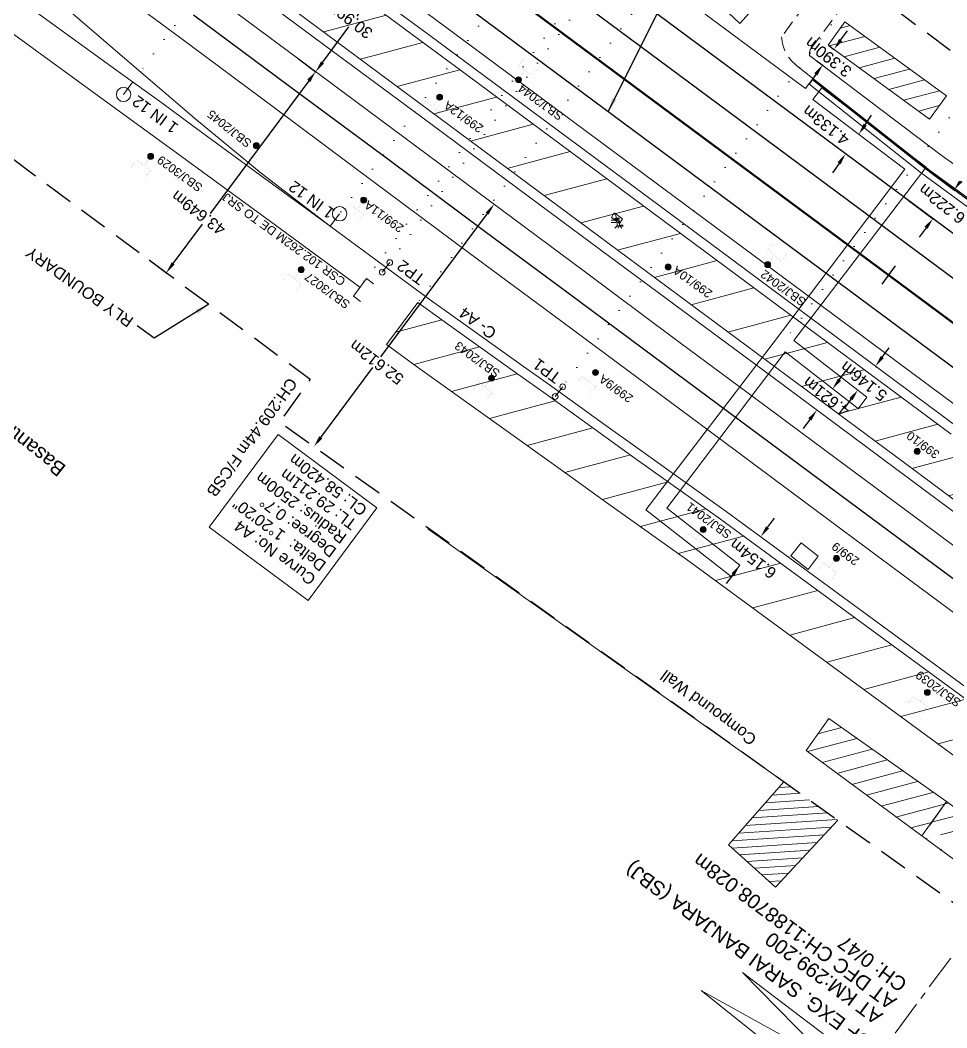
# Model space of a CAD drawing. Header units: metres. Extents: x 643874 to 646664, y 3378445 to 3380508.
# Drawn here: x 645226.2 to 645387.6, y 3379289.5 to 3379465.1 of the extents above; entities that cross this region are included whole.
import ezdxf
from ezdxf.enums import TextEntityAlignment as Align

# ---------------------------------------------------------------- set-up
doc = ezdxf.new("R2010")
doc.units = ezdxf.units.M
doc.header["$MEASUREMENT"] = 0
doc.header["$PDMODE"] = 35
doc.header["$PDSIZE"] = 1
for name, pattern in [('ACAD_ISO07W100', [3, 0, -3]), ('CENTER', [2, 1.25, -0.25, 0.25, -0.25]), ('DASHED', [0.75, 0.5, -0.25]), ('DASHED2', [0.375, 0.25, -0.125])]:
    doc.linetypes.add(name, pattern=pattern)
doc.layers.get('Defpoints').update_dxf_attribs({"color": 5, "lineweight": 0})
for name, color, linetype, lineweight in [('BRIDGE DETAILS PLAN', 7, 'Continuous', 0), ('Building Under Cons.', 7, 'Continuous', 13), ('C-ALIG-LABL-DG', 1, 'Continuous', 25), ('Compound Wall', 7, 'Continuous', 13), ('DOTED LINE', 7, 'ACAD_ISO07W100', 18), ('EXG. TP1-2', 7, 'Continuous', 13), ('Existing IR Track', 143, 'Continuous', 0), ('Existing Railway Boundary', 36, 'CENTER', 0), ('Govt buliding', 7, 'Continuous', 13), ('NEW DFCC MAIN LINE - SHAMBHU - 05.03.2020$0$Proposed Alignment', 7, 'Continuous', 0), ('OHE MAST', 7, 'Continuous', 0), ('Platform', 7, 'Continuous', 13), ('Proposed Curve_Details', 10, 'Continuous', 0), ('PROPOSED DFCC TRACK', 1, 'Continuous', 0), ('PROPOSED RETAINING WALL', 154, 'Continuous', 30), ('Residential Building Pucca', 7, 'Continuous', 13), ('Residential Building Semipucca', 7, 'Continuous', 13), ("SADHUGARH STN SRJ's", 251, 'Continuous', 0), ("SARAI BANJARA STN SRJ's", 251, 'Continuous', 0), ('Side Details', 7, 'Continuous', 13), ('Subroad Edge', 34, 'Continuous', 0), ('Tap', 8, 'Continuous', 0), ('Text', 7, 'Continuous', 13)]:
    doc.layers.add(name, color=color, linetype=linetype, lineweight=lineweight)
for name, color, linetype in [('Dimension', 10, 'Continuous'), ('PROPOSED STATION BUILDING', 10, 'Continuous'), ("SARAI BANJARA STN. SRJ's", 10, 'Continuous')]:
    doc.layers.add(name, color=color, linetype=linetype)
doc.styles.add('ARIAL', font='arial.ttf')
doc.styles.add('notes', font='romans.shx', dxfattribs={"height": 2})
doc.styles.get("Standard").update_dxf_attribs({"font": 'arial.ttf'})
doc.styles.add('Style-Arial', font='arial.ttf')
doc.linetypes.add('F-LINE', pattern='A,0.6,["X",Standard,S=0.3,R=0,X=0,Y=-0.15],0.1', length=0.7)
doc.dimstyles.new('ISO-25', dxfattribs={"dimtxt": 2.5, "dimasz": 2.5, "dimexe": 1.25, "dimexo": 0.625, "dimtad": 1, "dimdec": 3, "dimtxsty": 'Standard', "dimcen": 2.5, "dimadec": 0, "dimazin": 0, "dimtfac": 1, "dimtdec": 3, "dimtmove": 0, "dimatfit": 3, "dimfxl": 1, "dimarcsym": 0})
doc.dimstyles.get("Standard").update_dxf_attribs({"dimtxt": 2.5, "dimasz": 2.5, "dimexe": 0.18, "dimexo": 0.0625, "dimgap": 0.09, "dimtad": 0, "dimtih": 1, "dimtoh": 1, "dimdec": 3, "dimzin": 0, "dimdsep": 46, "dimtxsty": 'ARIAL', "dimcen": 0.09, "dimadec": 0, "dimazin": 0, "dimtfac": 1, "dimtdec": 3, "dimtofl": 0, "dimtmove": 0, "dimatfit": 3, "dimfxl": 1, "dimtolj": 1, "dimtzin": 0, "dimarcsym": 0})

# ---------------------------------------------------------------- blocks, each defined once
blk = doc.blocks.new('*D7')
at = {"layer": 'Defpoints', "color": 0, "lineweight": 13, "transparency": 16777216}
for p in [(645293.02, 3379483.38), (645274.55, 3379458.48), (645277.67, 3379456.16)]:
    blk.add_point(p, dxfattribs=at)
at = {"layer": 'Dimension', "color": 0, "lineweight": -2, "transparency": 16777216}
for p, q in [((645293.12, 3379483.3), (645296.24, 3379480.98)), ((645294.95, 3379479.45), (645284.83, 3379465.81)), ((645278.87, 3379457.77), (645283.47, 3379463.97)), ((645274.65, 3379458.41), (645277.77, 3379456.09))]:
    blk.add_line(p, q, dxfattribs=at)
at = {"layer": 'Dimension', "color": 0, "lineweight": 13, "transparency": 16777216}
for points in [[(645294.69, 3379479.65), (645295.22, 3379479.25), (645296.14, 3379481.06)], [(645278.6, 3379457.97), (645279.13, 3379457.57), (645277.67, 3379456.16)]]:
    blk.add_solid(points, dxfattribs=at)
at = {"layer": 'Dimension', "color": 0, "lineweight": 0, "transparency": 16777216, "insert": (645282.92, 3379465.86), "char_height": 2, "attachment_point": 5, "rotation": 142, "style": 'Style-Arial'}
blk.add_mtext('\\A1;30.997m', dxfattribs=at)
blk = doc.blocks.new('TerminatorOpen_0.5')
at = {"color": 0, "linetype": 'ByBlock', "lineweight": -2}
for q in [(-1, 0.25), (-1, 0), (-1, -0.25)]:
    blk.add_line((0, 0), q, dxfattribs=at)
blk = doc.blocks.new('TAP')
at = {"layer": 'Tap', "color": 8}
for p, q in [((-0.32, 0), (0.32, 0)), ((-1.01, -0.33), (0.24, -0.33)), ((-1.01, -0.75), (-0.18, -0.75)), ((-0.37, -0.12), (-0.37, -0.05)), ((-0.1, -0.17), (-0.32, -0.17)), ((-0.05, -0.22), (-0.05, -0.33)), ((0.03, -0.95), (0.03, -1.32)), ((0.03, -1.32), (0.45, -1.32)), ((0.05, -0.22), (0.05, -0.33)), ((0.1, -0.17), (0.32, -0.17)), ((0.37, -0.12), (0.37, -0.05)), ((0.45, -0.54), (0.45, -1.32))]:
    blk.add_line(p, q, dxfattribs=at)
at = {"layer": 'Tap', "color": 8, "linetype": 'DASHED'}
for p, q in [((-0.37, -1.72), (0.03, -1.32)), ((0.24, -1.32), (0.24, -1.72)), ((0.85, -1.72), (0.45, -1.32))]:
    blk.add_line(p, q, dxfattribs=at)
at = {"layer": 'Tap', "color": 8}
for centre, radius, start, end in [((-0.32, -0.05), 0.0499, 90, 180), ((0.32, -0.05), 0.0499, 0, 90), ((-0.32, -0.12), 0.0499, 180, 270), ((-0.18, -0.95), 0.208, 0, 90), ((-0.1, -0.22), 0.0499, 0, 90), ((0.1, -0.22), 0.0499, 90, 180), ((0.24, -0.54), 0.208, 0, 90), ((0.32, -0.12), 0.0499, 270, 0)]:
    blk.add_arc(centre, radius, start, end, dxfattribs=at)
at = {"layer": 'Tap', "color": 8, "ltscale": 5, "style": 'notes'}
blk.add_text('TAP', height=0.25, rotation=180, dxfattribs=at).set_placement((1.12, -1.15, -147.73))
blk = doc.blocks.new('OHE MAST')
h = blk.add_hatch(color=256)
edge = h.paths.add_edge_path()
edge.add_arc((0, 0), 0.514, 0, 360)
at = {"const_width": 0.01, "flags": 128}
for points in [[(1.5, 3.5), (1.5, 2), (-1.5, 2), (-1.5, 3.5)], [(0, 2), (0, 0)]]:
    blk.add_lwpolyline(points, dxfattribs=at)
blk.add_circle((0, 0), 0.514)
blk = doc.blocks.new('*D64')
at = {"layer": 'Defpoints', "color": 0, "lineweight": 13, "transparency": 16777216}
for p in [(645274.55, 3379458.48), (645277.66, 3379456.18), (645248.54, 3379423.43)]:
    blk.add_point(p, dxfattribs=at)
at = {"layer": 'Dimension', "color": 0, "lineweight": -2, "transparency": 16777216}
for p, q in [((645274.65, 3379458.41), (645277.76, 3379456.1)), ((645276.46, 3379454.57), (645259.3, 3379431.44)), ((645252.84, 3379422.73), (645257.94, 3379429.6)), ((645248.64, 3379423.35), (645251.75, 3379421.05))]:
    blk.add_line(p, q, dxfattribs=at)
at = {"layer": 'Dimension', "color": 0, "lineweight": 13, "transparency": 16777216}
for points in [[(645276.2, 3379454.77), (645276.73, 3379454.37), (645277.66, 3379456.18)], [(645252.57, 3379422.93), (645253.11, 3379422.53), (645251.65, 3379421.12)]]:
    blk.add_solid(points, dxfattribs=at)
at = {"layer": 'Dimension', "color": 0, "lineweight": 0, "transparency": 16777216, "insert": (645257.25, 3379431.55), "char_height": 2, "attachment_point": 5, "rotation": 143, "style": 'Style-Arial'}
blk.add_mtext('\\A1;43.649m', dxfattribs=at)
blk = doc.blocks.new('*D65')
at = {"layer": 'Defpoints', "color": 0, "lineweight": 13, "transparency": 16777216}
for p in [(645308.74, 3379433.05), (645308.74, 3379433.05), (645277.37, 3379390.82)]:
    blk.add_point(p, dxfattribs=at)
at = {"layer": 'Dimension', "color": 0, "lineweight": -2, "transparency": 16777216}
for p, q in [((645307.55, 3379431.44), (645288.97, 3379406.43)), ((645278.56, 3379392.42), (645287.6, 3379404.59))]:
    blk.add_line(p, q, dxfattribs=at)
at = {"layer": 'Dimension', "color": 0, "lineweight": 13, "transparency": 16777216}
for points in [[(645307.28, 3379431.64), (645307.81, 3379431.24), (645308.74, 3379433.05)], [(645278.29, 3379392.62), (645278.83, 3379392.22), (645277.37, 3379390.82)]]:
    blk.add_solid(points, dxfattribs=at)
at = {"layer": 'Dimension', "color": 0, "lineweight": 0, "transparency": 16777216, "insert": (645288.28, 3379405.51), "char_height": 2, "attachment_point": 5, "rotation": 143, "style": 'Style-Arial'}
blk.add_mtext('\\A1;52.612m', dxfattribs=at)
blk = doc.blocks.new('*D70')
at = {"layer": 'Defpoints', "color": 0, "lineweight": 13, "transparency": 16777216}
for p in [(645366.94, 3379460.79), (645364.95, 3379458.04), (645365.98, 3379457.31)]:
    blk.add_point(p, dxfattribs=at)
at = {"layer": 'Dimension', "color": 0, "lineweight": -2, "transparency": 16777216}
for p, q in [((645369.13, 3379461.68), (645370.3, 3379463.3)), ((645367.04, 3379460.72), (645368.06, 3379459.98)), ((645365.06, 3379457.97), (645366.08, 3379457.23)), ((645364.8, 3379455.68), (645363.63, 3379454.06))]:
    blk.add_line(p, q, dxfattribs=at)
at = {"layer": 'Dimension', "color": 0, "lineweight": 13, "transparency": 16777216}
for points in [[(645368.86, 3379461.87), (645369.4, 3379461.48), (645367.96, 3379460.05)], [(645364.53, 3379455.88), (645365.07, 3379455.49), (645365.98, 3379457.31)]]:
    blk.add_solid(points, dxfattribs=at)
at = {"layer": 'Dimension', "color": 0, "lineweight": 0, "transparency": 16777216, "insert": (645366.97, 3379458.68), "char_height": 2, "attachment_point": 5, "rotation": 142, "style": 'Style-Arial'}
blk.add_mtext('\\A1;3.390m', dxfattribs=at)
blk = doc.blocks.new('*D71')
at = {"layer": 'Defpoints', "color": 0, "lineweight": 13, "transparency": 16777216}
for p in [(645384.48, 3379438.82), (645388.9, 3379435.55), (645380.78, 3379433.83)]:
    blk.add_point(p, dxfattribs=at)
at = {"layer": 'Dimension', "color": 0, "lineweight": -2, "transparency": 16777216}
for p, q in [((645384.58, 3379438.75), (645389, 3379435.47)), ((645390.09, 3379437.15), (645391.29, 3379438.76)), ((645380.88, 3379433.75), (645385.29, 3379430.48)), ((645384, 3379428.94), (645382.81, 3379427.34))]:
    blk.add_line(p, q, dxfattribs=at)
at = {"layer": 'Dimension', "color": 0, "lineweight": 13, "transparency": 16777216}
for points in [[(645389.83, 3379437.35), (645390.36, 3379436.95), (645388.9, 3379435.55)], [(645383.74, 3379429.14), (645384.27, 3379428.74), (645385.19, 3379430.55)]]:
    blk.add_solid(points, dxfattribs=at)
at = {"layer": 'Dimension', "color": 0, "lineweight": 0, "transparency": 16777216, "insert": (645386.76, 3379433.13), "char_height": 2, "attachment_point": 5, "rotation": 142, "style": 'Style-Arial'}
blk.add_mtext('\\A1;6.222m', dxfattribs=at)
blk = doc.blocks.new('Tick Hor')
blk.add_lwpolyline([(-19.7, 0), (19.7, 0)])
blk = doc.blocks.new('*D483')
at = {"layer": 'Defpoints', "color": 0, "lineweight": 13, "transparency": 16777216}
for p in [(645372.29, 3379445.25), (645369.97, 3379441.83), (645369.97, 3379441.83)]:
    blk.add_point(p, dxfattribs=at)
at = {"layer": 'Dimension', "color": 0, "lineweight": -2, "transparency": 16777216}
for p, q in [((645373.41, 3379446.91), (645374.53, 3379448.57)), ((645368.85, 3379440.17), (645367.73, 3379438.52))]:
    blk.add_line(p, q, dxfattribs=at)
at = {"layer": 'Dimension', "color": 0, "lineweight": 13, "transparency": 16777216}
for points in [[(645373.13, 3379447.1), (645373.68, 3379446.72), (645372.29, 3379445.25)], [(645368.57, 3379440.36), (645369.13, 3379439.99), (645369.97, 3379441.83)]]:
    blk.add_solid(points, dxfattribs=at)
at = {"layer": 'Dimension', "color": 0, "lineweight": 0, "transparency": 16777216, "insert": (645366.55, 3379446.81), "char_height": 2, "attachment_point": 5, "rotation": 142, "style": 'Style-Arial'}
blk.add_mtext('\\A1;4.133m', dxfattribs=at)
blk = doc.blocks.new('*D485')
at = {"layer": 'Defpoints', "color": 0, "lineweight": 13, "transparency": 16777216}
for p in [(645355.21, 3379375.11), (645355.21, 3379375.11), (645351.57, 3379370.15)]:
    blk.add_point(p, dxfattribs=at)
at = {"layer": 'Dimension', "color": 0, "lineweight": -2, "transparency": 16777216}
for p, q in [((645356.39, 3379376.72), (645357.58, 3379378.33)), ((645350.39, 3379368.53), (645349.2, 3379366.92))]:
    blk.add_line(p, q, dxfattribs=at)
at = {"layer": 'Dimension', "color": 0, "lineweight": 13, "transparency": 16777216}
for points in [[(645356.12, 3379376.92), (645356.66, 3379376.52), (645355.21, 3379375.11)], [(645350.12, 3379368.73), (645350.65, 3379368.34), (645351.57, 3379370.15)]]:
    blk.add_solid(points, dxfattribs=at)
at = {"layer": 'Dimension', "color": 0, "lineweight": 0, "transparency": 16777216, "insert": (645353.86, 3379371.26), "char_height": 2, "attachment_point": 5, "rotation": 142, "style": 'Style-Arial'}
blk.add_mtext('\\A1;6.154m', dxfattribs=at)
blk = doc.blocks.new('*D486')
at = {"layer": 'Defpoints', "color": 0, "lineweight": 13, "transparency": 16777216}
for p in [(645367.72, 3379400.87), (645364.97, 3379397.17), (645364.97, 3379397.17)]:
    blk.add_point(p, dxfattribs=at)
at = {"layer": 'Dimension', "color": 0, "lineweight": -2, "transparency": 16777216}
for p, q in [((645368.92, 3379402.48), (645370.11, 3379404.08)), ((645363.77, 3379395.56), (645362.58, 3379393.96))]:
    blk.add_line(p, q, dxfattribs=at)
at = {"layer": 'Dimension', "color": 0, "lineweight": 13, "transparency": 16777216}
for points in [[(645368.65, 3379402.68), (645369.19, 3379402.28), (645367.72, 3379400.87)], [(645363.51, 3379395.76), (645364.04, 3379395.36), (645364.97, 3379397.17)]]:
    blk.add_solid(points, dxfattribs=at)
at = {"layer": 'Dimension', "color": 0, "lineweight": 0, "transparency": 16777216, "insert": (645366.63, 3379399.52), "char_height": 2, "attachment_point": 5, "rotation": 142, "style": 'Style-Arial'}
blk.add_mtext('\\A1;4.621m', dxfattribs=at)
blk = doc.blocks.new('*D484')
at = {"layer": 'Defpoints', "color": 0, "lineweight": 13, "transparency": 16777216}
for p in [(645375.18, 3379404.81), (645375.19, 3379404.81), (645372.11, 3379400.68)]:
    blk.add_point(p, dxfattribs=at)
at = {"layer": 'Dimension', "color": 0, "lineweight": -2, "transparency": 16777216}
for p, q in [((645376.38, 3379406.41), (645377.58, 3379408.02)), ((645375.28, 3379404.74), (645375.29, 3379404.73)), ((645372.21, 3379400.61), (645372.22, 3379400.6)), ((645370.93, 3379399.07), (645369.73, 3379397.47))]:
    blk.add_line(p, q, dxfattribs=at)
at = {"layer": 'Dimension', "color": 0, "lineweight": 13, "transparency": 16777216}
for points in [[(645376.12, 3379406.61), (645376.65, 3379406.22), (645375.19, 3379404.81)], [(645370.66, 3379399.27), (645371.2, 3379398.87), (645372.12, 3379400.68)]]:
    blk.add_solid(points, dxfattribs=at)
at = {"layer": 'Dimension', "color": 0, "lineweight": 0, "transparency": 16777216, "insert": (645373.14, 3379402.2), "char_height": 2, "attachment_point": 5, "rotation": 142, "style": 'Style-Arial'}
blk.add_mtext('\\A1;5.146m', dxfattribs=at)

msp = doc.modelspace()

# ---------------------------------------------------------------- hatches: boundary and pattern name
at = {"layer": 'Compound Wall', "linetype": 'Continuous'}
h = msp.add_hatch(dxfattribs=at)
h.set_pattern_fill('ANSI31', color=256, scale=10, angle=138.780763)
h.set_pattern_definition([(183.78076299, (3357563.4342, 5495976.4533), (0.0824236071, -1.2472795793), [])])
h.paths.add_polyline_path([(645357.786, 3379314.0169), (645368.6643, 3379325.7011), (645359.2202, 3379332.3958), (645349.5885, 3379321.401)])
at = {"layer": 'Platform', "linetype": 'Continuous'}
h = msp.add_hatch(dxfattribs=at)
h.set_pattern_fill('ANSI31', scale=50, angle=150)
h.set_pattern_definition([(195, (-445.12, 430.885), (1.617619032, -6.037036414), [])])
h.paths.add_polyline_path([(645388.368, 3379392.9797), (645304.213, 3379455.4258), (645272.2708, 3379479.0948), (645246.941, 3379498.2866), (645241.6264, 3379491.121), (645267.1544, 3379471.9597), (645299.3762, 3379447.9702), (645382.0595, 3379386.6145), (645407.2067, 3379367.9023), (645445.7824, 3379339.3212), (645477.696, 3379315.5924), (645490.075, 3379306.3432), (645496.708, 3379301.4503), (645576.3204, 3379242.2279), (645644.7773, 3379191.3947), (645671.2118, 3379171.8795), (645670.9928, 3379172.1437), (645676.372, 3379179.1632), (645676.3426, 3379179.3032), (645650.5263, 3379198.4861), (645589.4975, 3379243.4798), (645501.7605, 3379308.8655), (645483.8658, 3379322.1325), (645450.5926, 3379346.7929), (645412.2621, 3379375.2029)])
h.paths.add_polyline_path([(645474.6884, 3379328.7775), (645432.0289, 3379360.1297), (645429.1376, 3379356.1502), (645441.5677, 3379347.2272), (645440.4801, 3379345.5986), (645449.5306, 3379338.7647), (645450.793, 3379340.3586), (645471.7971, 3379324.7979)], flags=16)
h = msp.add_hatch(dxfattribs=at)
h.set_pattern_fill('ANSI31', scale=20, angle=150)
h.paths.add_polyline_path([(645354.8012, 3379468.1784), (645351.5497, 3379464.579), (645346.4796, 3379469.4409), (645349.7341, 3379473.0437)])
h = msp.add_hatch(dxfattribs=at)
h.set_pattern_fill('ANSI31', scale=20, angle=150)
h.paths.add_polyline_path([(645387.5571, 3379451.9462), (645369.8836, 3379464.8315), (645366.9386, 3379460.7922), (645384.6121, 3379447.9069)])
h = msp.add_hatch(dxfattribs=at)
h.set_pattern_fill('ANSI31', scale=50, angle=150)
h.set_pattern_definition([(195, (-418.592, 362.8835), (1.617619032, -6.037036414), [])])
h.paths.add_polyline_path([(645441.6735, 3379309.5612), (645348.2122, 3379378.1658), (645333.093, 3379388.9165), (645327.2115, 3379393.1443), (645317.8249, 3379399.9193), (645312.4697, 3379403.7033), (645300.709, 3379412.1235), (645295.4778, 3379415.9191), (645290.013, 3379408.5777), (645295.3927, 3379404.6763), (645307.1663, 3379396.247), (645312.5071, 3379392.4731), (645321.8636, 3379385.7198), (645327.7714, 3379381.4731), (645342.8534, 3379370.7488), (645436.2591, 3379302.1851), (645451.8514, 3379290.737), (645470.122, 3379277.2561), (645500.8286, 3379254.432), (645513.7527, 3379244.7039), (645531.0826, 3379231.9179), (645546.4879, 3379220.4528), (645559.6875, 3379210.5753), (645575.0897, 3379199.1723), (645589.0454, 3379188.9056), (645606.9003, 3379175.6921), (645616.4961, 3379168.5875), (645632.3718, 3379156.7729), (645649.7037, 3379143.8988), (645666.2699, 3379131.6658), (645682.0749, 3379119.9942), (645705.7202, 3379102.393), (645720.6971, 3379091.2444), (645726.1479, 3379098.5937), (645711.1837, 3379109.7328), (645687.5245, 3379127.3444), (645671.7052, 3379139.0265), (645655.1494, 3379151.2518), (645637.8345, 3379164.1133), (645621.9497, 3379175.9346), (645612.3434, 3379183.0471), (645594.478, 3379196.2683), (645580.523, 3379206.5345), (645565.1508, 3379217.9152), (645551.9605, 3379227.7859), (645536.5302, 3379239.2695), (645519.2203, 3379252.0407), (645506.3092, 3379261.7591), (645475.5675, 3379284.6092), (645457.2753, 3379298.1061)])
h.paths.add_polyline_path([(645514.032, 3379250.6358), (645472.4955, 3379281.4966), (645469.6042, 3379277.5171), (645511.1407, 3379246.6563)], flags=16)
h = msp.add_hatch(dxfattribs=at)
h.set_pattern_fill('ANSI31', color=0, scale=20, angle=150)
h.set_pattern_definition([(195, (23.3998, -17.3616), (0.6470476128, -2.4148145657), [])])
h.paths.add_polyline_path([(645387.5026, 3379328.8748), (645413.3156, 3379309.9659), (645409.0582, 3379303.9749), (645383.3809, 3379323.1077)])
edge = h.paths.add_edge_path()
edge.add_line((645406.6437, 3379305.6037), (645363.1137, 3379337.8186))
edge.add_line((645364.885, 3379340.319), (645367.1457, 3379343.3753))
edge.add_line((645367.1457, 3379343.3753), (645387.5026, 3379328.8748))
edge.add_line((645387.5026, 3379328.8748), (645384.6129, 3379324.7958))

# ---------------------------------------------------------------- linework, layer by layer
at = {"layer": 'Building Under Cons.', "linetype": 'Continuous'}
msp.add_polyline3d([(645387.54, 3379328.9277, 269.4379), (645413.289, 3379309.9284, 267.6833), (645409.0316, 3379303.9375, 268.4631), (645383.2439, 3379322.9653, 268.4631)], close=True, dxfattribs=at)
at = {"layer": 'Compound Wall', "linetype": 'Continuous'}
msp.add_line((645357.786, 3379314.0169), (645368.6643, 3379325.7011), dxfattribs=at)
at = {"layer": 'Compound Wall', "linetype": 'Continuous', "flags": 128}
for points in [[(645359.2202, 3379332.3958), (645297.2235, 3379376.4962)], [(645357.786, 3379314.0169), (645349.5885, 3379321.401), (645359.2202, 3379332.3958)]]:
    msp.add_lwpolyline(points, dxfattribs=at)
at = {"layer": 'DOTED LINE', "linetype": 'ACAD_ISO07W100', "lineweight": 18}
for p, q in [((645334.3835, 3379573.7919), (645245.808, 3379454.3662)), ((645280.2133, 3379429.2153), (645369.9257, 3379550.4668)), ((645378.3228, 3379544.2192), (645284.2191, 3379417.0327)), ((645386.2615, 3379538.3125), (645295.4783, 3379415.9198)), ((645408.1161, 3379519.1297), (645320.0451, 3379400.3838))]:
    msp.add_line(p, q, dxfattribs=at)
at = {"layer": 'DOTED LINE', "color": 5, "linetype": 'ACAD_ISO07W100', "lineweight": 18}
msp.add_line((645430.4093, 3379505.4653), (645359.1108, 3379408.9017), dxfattribs=at)
at = {"layer": 'DOTED LINE', "linetype": 'ACAD_ISO07W100', "lineweight": 18}
msp.add_lwpolyline([(645377.2691, 3379539.8336), (645289.9133, 3379422.0523)], dxfattribs=at)
at = {"layer": 'EXG. TP1-2', "linetype": 'Continuous', "lineweight": 13}
for p, q in [((645290.5652, 3379422.8888), (645289.2614, 3379421.2157)), ((645320.697, 3379401.2203), (645319.3932, 3379399.5473))]:
    msp.add_line(p, q, dxfattribs=at)
for centre in [(645290.5652, 3379422.8888), (645289.2614, 3379421.2157), (645320.697, 3379401.2203), (645319.3932, 3379399.5473)]:
    msp.add_circle(centre, 0.5, dxfattribs=at)
at = {"layer": 'Existing IR Track', "color": 0, "lineweight": 20, "flags": 128}
for points in [[(645410.9714, 3379378.2552), (645378.7924, 3379402.1808), (645346.2268, 3379426.3814), (645329.606, 3379438.7007), (645297.3167, 3379462.622), (645280.3899, 3379475.1251), (645271.6639, 3379481.6909), (645257.8621, 3379491.888), (645240.2623, 3379504.9717), (645221.6204, 3379518.9284), (645206.9825, 3379529.6928), (645202.839, 3379532.729), (645195.3921, 3379537.9337), (645177.0138, 3379549.827), (645163.4744, 3379558.0795), (645154.4054, 3379563.6113), (645141.7376, 3379571.2744), (645134.1416, 3379575.807), (645130.6123, 3379577.9835)], [(645402.9346, 3379368.9541), (645386.3783, 3379381.2316), (645371.1837, 3379392.5445), (645357.1101, 3379403.0069), (645342.8926, 3379413.5423), (645327.4995, 3379424.9542), (645312.8706, 3379435.7977), (645295.9274, 3379448.4032), (645279.0288, 3379460.913), (645261.5522, 3379473.9399), (645245.8914, 3379485.6238), (645244.7456, 3379486.4783), (645234.221, 3379494.3114), (645229.0702, 3379498.1379), (645228.9238, 3379498.24), (645224.082, 3379501.8263), (645212.9414, 3379510.1015), (645196.3757, 3379522.4195), (645180.8936, 3379534.0033), (645165.7638, 3379545.1869), (645151.9046, 3379555.2497), (645150.6381, 3379556.1316)], [(645106.1119, 3379549.5485), (645116.1031, 3379542.2479), (645131.6397, 3379530.9186), (645148.1002, 3379518.9121), (645162.6901, 3379508.2347), (645176.0012, 3379498.4576), (645182.7807, 3379493.5283), (645185.9768, 3379491.1944), (645193.634, 3379485.6274), (645203.0107, 3379478.7627), (645206.2634, 3379476.3602), (645222.185, 3379464.7378), (645238.7161, 3379452.682), (645254.3131, 3379441.3748), (645269.7781, 3379430.0229), (645285.3601, 3379418.5748)], [(645143.6957, 3379543.5333), (645156.8776, 3379533.4786), (645167.0268, 3379525.1858), (645171.9943, 3379520.8358), (645177.0284, 3379516.4322), (645189.9327, 3379505.2389), (645203.3892, 3379493.7128), (645215.8887, 3379482.9961), (645230.8094, 3379470.1947), (645245.2595, 3379457.7786), (645256.8808, 3379447.7407), (645268.1683, 3379438.4733), (645280.2133, 3379429.2153)], [(645394.8203, 3379357.3972), (645377.9593, 3379369.9315), (645362.8147, 3379381.2055), (645348.6962, 3379391.6815), (645318.9942, 3379413.7676), (645304.3125, 3379424.6314), (645287.6606, 3379437.0456), (645270.484, 3379449.8306), (645253.9485, 3379462.1743), (645236.7521, 3379474.9097)], [(645400.2163, 3379365.0261), (645383.6189, 3379377.3839), (645368.3538, 3379388.736), (645354.3568, 3379399.1254), (645339.8448, 3379409.9119), (645324.6469, 3379421.232), (645309.9731, 3379432.1329), (645276.0729, 3379457.3456), (645259.2161, 3379469.905)], [(645227.8465, 3379467.3335), (645243.6761, 3379455.9094), (645250.8575, 3379450.7112), (645256.2784, 3379446.7387), (645267.9701, 3379438.1499), (645280.2133, 3379429.2153), (645281.5295, 3379428.2334), (645287.015, 3379424.1875), (645297.425, 3379416.5182), (645301.6828, 3379413.4875), (645313.4411, 3379405.0691), (645318.799, 3379401.2832), (645328.1911, 3379394.5042), (645334.0678, 3379390.2799), (645349.1937, 3379379.5243), (645442.6652, 3379310.9123)], [(645287.7533, 3379419.2007), (645286.493, 3379420.123), (645284.2273, 3379417.0267), (645285.4876, 3379416.1044)]]:
    msp.add_lwpolyline(points, dxfattribs=at)
at = {"layer": 'Existing IR Track', "color": 7, "lineweight": 25, "flags": 128}
msp.add_lwpolyline([(645397.4174, 3379361.293), (645380.8878, 3379373.5912), (645365.6313, 3379384.8908), (645351.4456, 3379395.4336), (645336.7913, 3379406.2966), (645321.6837, 3379417.5253), (645307.2167, 3379428.2266), (645290.4896, 3379440.7319), (645273.0778, 3379453.5948), (645256.4044, 3379466.0232)], dxfattribs=at)
at = {"layer": 'Existing Railway Boundary', "color": 32, "linetype": 'DASHED2', "lineweight": 25, "ltscale": 20, "flags": 128}
for points in [[(644232.5396, 3380177.8416), (644249.4258, 3380165.3983), (644621.007, 3379887.6965), (644676.9944, 3379845.4482), (644702.8645, 3379825.9912), (644738.6024, 3379799.4801), (644742.2817, 3379796.7418), (644771.2557, 3379773.8192), (644804.6479, 3379750.2058), (644834.554, 3379728.6172), (644848.5372, 3379718.5093), (644863.2911, 3379707.9396), (644878.1999, 3379697.2589), (644893.8111, 3379686.127), (644909.381, 3379675.0245), (644918.4816, 3379668.5863), (644935.1691, 3379656.7791), (644907.7997, 3379620.3367), (644936.8456, 3379598.666), (644961.4527, 3379618.4234), (645145.9779, 3379481.4776), (645154.4712, 3379493.1591), (645276.7247, 3379402.534), (645271.4125, 3379395.0606), (645469.1907, 3379254.0062), (645478.6859, 3379267.1096), (645498.5589, 3379252.3702), (645510.5872, 3379243.9988), (645510.5872, 3379243.9988), (645531.3517, 3379228.922), (645544.8911, 3379218.91), (645549.0311, 3379215.8257)], [(645354.0612, 3379485.2547), (645365.5836, 3379476.7316), (645380.7215, 3379465.4803), (645395.3747, 3379454.618), (645409.5481, 3379444.0844), (645424.8201, 3379432.7734), (645441.3456, 3379420.4783), (645457.3414, 3379408.6347), (645474.4661, 3379395.8778), (645491.6559, 3379383.0888), (645510.3298, 3379369.1853), (645527.7494, 3379356.2947), (645537.1898, 3379349.2929), (645520.1413, 3379326.1101)]]:
    msp.add_lwpolyline(points, dxfattribs=at)
at = {"layer": 'Govt buliding', "linetype": 'Continuous'}
msp.add_line((645383.2439, 3379322.9653, 268.4631), (645363.1339, 3379337.8471, 269.5599), dxfattribs=at)
msp.add_polyline3d([(645363.1137, 3379337.8186, 269.5599), (645367.0821, 3379343.4203, 269.5599), (645387.54, 3379328.9277, 269.4379), (645384.6503, 3379324.8486, 269.4379)], dxfattribs=at)
at = {"layer": 'NEW DFCC MAIN LINE - SHAMBHU - 05.03.2020$0$Proposed Alignment', "color": 1, "linetype": 'F-LINE', "lineweight": 18, "ltscale": 5, "flags": 128}
for points in [[(645538.0406, 3379348.8134), (645525.2234, 3379331.3307), (645520.1806, 3379334.0953), (645492.0342, 3379349.5258), (645495.6443, 3379356.1109), (645426.6384, 3379408.6197), (645412.6484, 3379416.8786), (645383.2411, 3379438.4962), (645363.556, 3379454.0287), (645363.023, 3379453.2256), (645236.8877, 3379546.812), (645240.8799, 3379552.1927), (645237.0227, 3379555.1102), (645224.9123, 3379564.0399), (644998.2415, 3379732.2187)], [(645772.0419, 3379113.9542), (645582.3419, 3379254.7025), (645570.0522, 3379263.8208), (644977.1184, 3379703.7491)]]:
    msp.add_lwpolyline(points, dxfattribs=at)
at = {"layer": 'Platform', "color": 7, "linetype": 'Continuous', "lineweight": 15, "flags": 128}
for points in [[(645407.2067, 3379367.9023), (645382.0595, 3379386.6145), (645299.3762, 3379447.9702), (645267.1544, 3379471.9597), (645241.6264, 3379491.121), (645246.941, 3379498.2866), (645272.2708, 3379479.0948), (645304.213, 3379455.4258), (645388.368, 3379392.9797)], [(645295.4783, 3379415.9198), (645290.0125, 3379408.5771), (645295.3927, 3379404.6763), (645307.1663, 3379396.247), (645312.5071, 3379392.4731), (645321.8636, 3379385.7198), (645327.7714, 3379381.4731), (645342.8534, 3379370.7488), (645436.2591, 3379302.1851), (645451.8514, 3379290.737), (645470.122, 3379277.2561), (645500.8286, 3379254.432), (645513.7527, 3379244.7039), (645531.0826, 3379231.9179), (645546.4879, 3379220.4528), (645559.6875, 3379210.5753), (645575.0897, 3379199.1723), (645589.0454, 3379188.9056), (645606.9003, 3379175.6921), (645616.4961, 3379168.5875), (645632.3718, 3379156.7729), (645649.7037, 3379143.8988), (645666.2699, 3379131.6658), (645682.0749, 3379119.9942)], [(645687.5245, 3379127.3444), (645671.7052, 3379139.0265), (645655.1494, 3379151.2518), (645637.8345, 3379164.1133), (645621.9497, 3379175.9346), (645612.3434, 3379183.0471), (645594.478, 3379196.2683), (645580.523, 3379206.5345), (645565.1508, 3379217.9152), (645551.9605, 3379227.7859), (645536.5302, 3379239.2695), (645519.2203, 3379252.0407), (645506.3092, 3379261.7591), (645475.5675, 3379284.6092), (645457.2753, 3379298.1061), (645441.6735, 3379309.5612), (645348.2122, 3379378.1658), (645333.093, 3379388.9165), (645327.2115, 3379393.1443), (645317.8249, 3379399.9193), (645312.4697, 3379403.7033), (645300.709, 3379412.1235), (645295.4773, 3379415.9185)]]:
    msp.add_lwpolyline(points, dxfattribs=at)
at = {"layer": 'Proposed Curve_Details', "color": 0}
msp.add_lwpolyline([(645288.3209, 3379380.1503), (645271.1191, 3379392.9132), (645259.1289, 3379376.7529), (645276.3307, 3379363.99)], close=True, dxfattribs=at)
at = {"layer": 'PROPOSED RETAINING WALL', "color": 0, "flags": 128}
msp.add_lwpolyline([(645498.6346, 3379355.138), (645481.4347, 3379367.7621), (645465.9298, 3379379.619), (645463.8566, 3379381.1958), (645456.7017, 3379386.9092), (645448.2544, 3379393.4163), (645439.0521, 3379400.505), (645427.1973, 3379409.451), (645413.2001, 3379417.7141), (645383.8472, 3379439.2918), (645364.1684, 3379454.8193)], dxfattribs=at)
at = {"layer": 'PROPOSED STATION BUILDING', "linetype": 'DASHED', "lineweight": 13, "ltscale": 5}
for points in [[(645369.6297, 3379476.9355), (645358.8451, 3379462.2148, 0.21801728), (645361.3385, 3379457.342)], [(645363.6856, 3379459.0052, -0.14971683), (645363.9192, 3379460.1531), (645372.5125, 3379471.5821)]]:
    msp.add_lwpolyline(points, format="xyb", dxfattribs=at)
at = {"layer": 'Residential Building Pucca', "color": 0, "linetype": 'Continuous'}
msp.add_line((645387.5571, 3379451.9462), (645369.8836, 3379464.8315), dxfattribs=at)
at = {"layer": 'Residential Building Pucca', "color": 0, "linetype": 'Continuous', "flags": 128}
msp.add_lwpolyline([(645354.8012, 3379468.1784), (645351.5497, 3379464.579), (645346.4796, 3379469.4409), (645349.7341, 3379473.0437), (645354.8012, 3379468.1784)], close=True, dxfattribs=at)
msp.add_lwpolyline([(645387.5571, 3379451.9462), (645384.6121, 3379447.9069), (645366.9386, 3379460.7922), (645369.8836, 3379464.8315)], dxfattribs=at)
at = {"layer": 'Residential Building Semipucca', "linetype": 'Continuous', "flags": 128}
msp.add_lwpolyline([(645362.2535, 3379374.0519), (645365.2289, 3379371.7321), (645363.4647, 3379369.3986), (645360.4476, 3379371.7508), (645362.2535, 3379374.0519)], close=True, dxfattribs=at)
at = {"layer": "SADHUGARH STN SRJ's", "color": 7, "linetype": 'CENTER', "lineweight": 15, "ltscale": 5}
msp.add_lwpolyline([(645366.6666, 3379272.5488), (645394.6456, 3379310.1458), (645404.5916, 3379302.9239), (645473.8818, 3379396.313)], dxfattribs=at)
at = {"layer": "SADHUGARH STN SRJ's", "color": 7, "lineweight": 15}
msp.add_lwpolyline([(645369.4776, 3379276.3074), (645344.7983, 3379295.9934), (645367.4456, 3379283.425), (645352.0374, 3379299.1428), (645374.0176, 3379282.3855)], dxfattribs=at)
at = {"layer": "SARAI BANJARA STN SRJ's", "color": 7, "lineweight": 20}
for p, q in [((645245.808, 3379454.3662), (645244.1871, 3379452.1906)), ((645280.2133, 3379429.2153), (645281.8342, 3379431.3909))]:
    msp.add_line(p, q, dxfattribs=at)
at = {"layer": "SARAI BANJARA STN SRJ's", "color": 7}
for centre in [(645244.1871, 3379452.1906), (645281.8342, 3379431.3909)]:
    msp.add_circle(centre, 1.2487, dxfattribs=at)
at = {"layer": "SARAI BANJARA STN. SRJ's", "color": 5, "lineweight": 20}
for p, q in [((645364.2843, 3379451.3229), (645365.833, 3379453.3451)), ((645365.833, 3379453.3451), (645384.0299, 3379439.5311)), ((645380.3098, 3379439.1636), (645364.2843, 3379451.3229)), ((645384.0299, 3379439.5311), (645360.969, 3379409.3289)), ((645357.3794, 3379408.859), (645380.3098, 3379439.1636)), ((645335.1879, 3379379.7657), (645357.3766, 3379408.859)), ((645373.6746, 3379399.4033), (645360.969, 3379409.3289)), ((645359.4562, 3379407.3327), (645338.8629, 3379380.0728)), ((645372.2162, 3379397.3646), (645359.4562, 3379407.3327)), ((645372.1594, 3379397.4039), (645373.6746, 3379399.4033)), ((645351.5685, 3379370.1473), (645338.8629, 3379380.0728)), ((645350.0558, 3379368.151), (645335.1879, 3379379.7657)), ((645350.0558, 3379368.151), (645351.5685, 3379370.1473)), ((645350.0558, 3379368.151), (645351.5685, 3379370.1473))]:
    msp.add_line(p, q, dxfattribs=at)
at = {"layer": "SARAI BANJARA STN. SRJ's", "color": 1, "lineweight": 25, "flags": 128}
for points in [[(645628.4808, 3379242.2604), (644502.6124, 3380077.6005)], [(645585.3212, 3379258.7179), (645573.0315, 3379267.8363), (644749.7565, 3379878.6666)]]:
    msp.add_lwpolyline(points, dxfattribs=at)
msp.add_lwpolyline([(645419.9177, 3379404.7833, 0.00062224), (645418.2202, 3379406.046), (644568.9749, 3380036.1454)], format="xyb", dxfattribs=at)
at = {"layer": "SARAI BANJARA STN. SRJ's", "color": 1, "lineweight": 50, "flags": 128}
msp.add_lwpolyline([(646418.7438, 3378626.0243), (645924.3649, 3379013.0522), (645920.4277, 3379016.1342), (645916.4899, 3379019.2154), (645912.5508, 3379022.2949), (645908.6098, 3379025.372), (645904.6663, 3379028.4458), (645900.7195, 3379031.5155), (645896.7689, 3379034.5802), (645892.8138, 3379037.6392, 0.00313394), (645862.9044, 3379060.4363), (645858.9065, 3379063.4391), (645854.9042, 3379066.436), (645850.8982, 3379069.428), (645846.889, 3379072.4158), (645842.8774, 3379075.4002), (645838.8639, 3379078.3821), (645834.8492, 3379081.3623), (645830.8338, 3379084.3418), (644638.4218, 3379969.054)], format="xyb", dxfattribs=at)
at = {"layer": 'Subroad Edge', "linetype": 'Continuous', "flags": 128}
for points in [[(645363.6856, 3379459.0052), (645386.638, 3379441.613), (645415.7602, 3379420.928), (645430.8612, 3379411.295), (645492.4526, 3379364.863)], [(645490.0267, 3379361.804), (645428.8821, 3379408.946), (645413.7676, 3379417.882), (645384.6304, 3379438.972), (645361.2281, 3379457.429)]]:
    msp.add_lwpolyline(points, dxfattribs=at)
at = {"layer": 'Tap', "linetype": 'Continuous', "flags": 128}
msp.add_lwpolyline([(645330.617, 3379429.722), (645331.125, 3379430.523), (645329.688, 3379431.53), (645329.1797, 3379430.7286), (645330.617, 3379429.722)], close=True, dxfattribs=at)
msp.add_lwpolyline([(645329.688, 3379431.53), (645330.617, 3379429.722)], dxfattribs=at)

# ---------------------------------------------------------------- block references
at = {"layer": 'C-ALIG-LABL-DG', "color": 1, "linetype": 'Continuous', "lineweight": 25, "xscale": 0.1, "yscale": 0.1, "zscale": 0.1, "rotation": 233.4263657869589}
msp.add_blockref('Tick Hor', (645377.4671, 3379420.7181, 0.1), dxfattribs=at)
at = {"layer": 'OHE MAST', "lineweight": 13}
for p, rotation in [((645313.009, 3379454.744), 323.3908318566117), ((645299.262, 3379451.708), 143.3908318566117), ((645267.328, 3379443.269), 143.3908318566117), ((645248.911, 3379441.408), 143.3908318566117), ((645286.036, 3379433.78), 143.3908318566117), ((645356.41, 3379422.524), 323.3908318566117), ((645275.142, 3379421.651), 143.3908318566117), ((645339.08, 3379422.113), 143.3908318566117), ((645326.414, 3379403.732), 143.3908318566117), ((645308.304, 3379402.725), 143.3908318566117), ((645382.463, 3379389.983), 143.3908318566117), ((645345.185, 3379376.344), 143.3908318566117), ((645368.386, 3379371.325), 143.3908318566117), ((645384.23, 3379347.967), 143.3908318566117)]:
    msp.add_blockref('OHE MAST', p, dxfattribs=dict(at, rotation=rotation))
at = {"layer": 'Tap', "linetype": 'Continuous'}
msp.add_blockref('TAP', (645330.1525, 3379430.626), dxfattribs=at)

# ---------------------------------------------------------------- texts
at = {"layer": 'BRIDGE DETAILS PLAN', "style": 'ARIAL'}
msp.add_text('CH:209.44m F/CSB', height=2, rotation=234.16407, dxfattribs=at).set_placement((645272.9875, 3379402.9956))
at = {"layer": 'EXG. TP1-2', "lineweight": 13, "style": 'ARIAL'}
for s, p in [('TP2', (645296.9231, 3379420.4513)), ('TP1', (645320.5905, 3379403.2788))]:
    msp.add_text(s, height=2, rotation=143.603357, dxfattribs=at).set_placement(p)
at = {"layer": 'Existing Railway Boundary', "insert": (645207.771, 3379437.6257), "char_height": 2, "width": 45.456033, "attachment_point": 3, "rotation": 144.877675}
msp.add_mtext('\\pxql;RLY BOUNDARY', dxfattribs=at)
at = {"layer": 'OHE MAST', "style": 'ARIAL'}
for s, rotation, p in [('SBJ/2044', 144, (645313.6295, 3379454.0916)), ('299/12A', 144, (645300.7089, 3379451.1817)), ('SBJ/2045', 141.491458, (645259.5418, 3379449.6215)), ('SBJ/3029', 144, (645250.7563, 3379441.6407)), ('299/11A', 144, (645286.8496, 3379433.7979)), ('299/10A', 144, (645340.6101, 3379422.3938)), ('SBJ/3027', 144, (645276.4573, 3379421.2678)), ('SBJ/2042', 144, (645355.9011, 3379421.7206)), ('SBJ/2043', 144, (645302.5845, 3379409.2342)), ('299/9A', 144, (645327.7427, 3379403.4424)), ('399/10', 144, (645381.3166, 3379393.5576)), ('SBJ/2041', 144, (645342.9085, 3379381.1837)), ('299/9', 144, (645368.2754, 3379374.2648)), ('SBJ/2039', 144, (645382.9047, 3379351.8539))]:
    msp.add_text(s, height=1.5, rotation=rotation, dxfattribs=at).set_placement(p, align=Align.RIGHT)
at = {"layer": 'Proposed Curve_Details', "color": 18, "true_color": 0x000000, "style": 'Style-Arial'}
msp.add_text('C- A4', height=2, rotation=143.494944, dxfattribs=at).set_placement((645309.3523, 3379411.0016))
at = {"layer": 'Proposed Curve_Details', "color": 0, "lineweight": 0, "insert": (645286.838, 3379380.1783), "char_height": 2, "attachment_point": 7, "rotation": 143.426366, "line_spacing_factor": 0.9, "style": 'ARIAL'}
msp.add_mtext('Curve No: A4\\PDelta:  1%%D20\'20"\\PDegree: 0.7%%D\\PRadius: 2500m\\PTL: 29.211m \\PCL: 58.420m', dxfattribs=at)
at = {"layer": "SADHUGARH STN SRJ's", "color": 7, "char_height": 2.5, "attachment_point": 7, "rotation": 143.426366, "line_spacing_factor": 0.6, "style": 'ARIAL'}
for s, insert in [('C OF EXG. SARAI BANJARA (SBJ)', (645378.152, 3379285.9595)), ('AT KM:299.200', (645376.6803, 3379291.9304)), ('{\\fArial|b0|i0|c0|p34;CH: 0/47}', (645380.9525, 3379297.6013))]:
    msp.add_mtext(s, dxfattribs=dict(at, insert=insert))
at = {"layer": "SARAI BANJARA STN SRJ's", "color": 7, "style": 'ARIAL'}
for s, height, rotation, p in [('1 IN 12', 2, 143.603357, (645253.9169, 3379446.8131)), ('1 IN 12', 2, 143.603357, (645281.1844, 3379431.9409)), ('CSR 102.262M DE TO SRJ', 1.5, 143.889849, (645283.0301, 3379419.9038))]:
    msp.add_text(s, height=height, rotation=rotation, dxfattribs=at).set_placement(p)
at = {"layer": "SARAI BANJARA STN. SRJ's", "insert": (645379.1008, 3379294.5305), "char_height": 2.5, "attachment_point": 7, "rotation": 143.426366, "line_spacing_factor": 0.6, "style": 'ARIAL'}
msp.add_mtext('AT DFC CH:1188708.028m', dxfattribs=at)
at = {"layer": 'Side Details', "style": 'ARIAL'}
msp.add_text('Basanthpura Village', height=2.5, rotation=141.673657, dxfattribs=at).set_placement((645234.3365, 3379387.3501))
at = {"layer": 'Text'}
msp.add_text('Compound Wall', height=2, rotation=143.415614, dxfattribs=at).set_placement((645354.6686, 3379340.1745))

# ---------------------------------------------------------------- dimensions: what is measured, and where the dimension line sits
at = {"layer": 'Dimension', "color": 10, "lineweight": 0}
for base, p1, p2, angle, picture, middle in [((645277.6746, 3379456.162), (645293.018, 3379483.3752), (645274.5481, 3379458.4817), 233.426366, '*D7', (645282.9159, 3379465.8565)), ((645388.9017, 3379435.5459), (645380.7753, 3379433.8283), (645384.4825, 3379438.8248), 53.426366, '*D71', (645386.7632, 3379433.1255))]:
    dim = msp.add_linear_dim(base=base, p1=p1, p2=p2, angle=angle, dimstyle='Standard', override={"dimtxt": 2, "dimasz": 2, "dimexe": 0.125, "dimexo": 0.125, "dimgap": 0.125, "dimtad": 1, "dimtih": 0, "dimtoh": 0, "dimzin": 3, "dimpost": 'm', "dimtxsty": 'Style-Arial', "dimsah": 1, "dimadec": 4, "dimazin": 3, "dimtmove": 2, "dimatfit": 1, "dimldrblk": 'TerminatorOpen_0.5', "dimfrac": 2, "dimtzin": 11}, dxfattribs=at)
    dim.commit()
    dim.dimension.update_dxf_attribs({"geometry": picture, "text_midpoint": middle, "dimtype": 161, "text_rotation": 142})
dim = msp.add_aligned_dim(p1=(645366.9386, 3379460.7922), p2=(645364.9539, 3379458.0441), distance=1.2601, text='3.390m', dimstyle='Standard', override={"dimtxt": 2, "dimasz": 2, "dimexe": 0.125, "dimexo": 0.125, "dimgap": 0.125, "dimtad": 1, "dimtih": 0, "dimtoh": 0, "dimzin": 3, "dimpost": 'm', "dimtxsty": 'Style-Arial', "dimsah": 1, "dimadec": 4, "dimazin": 3, "dimtmove": 2, "dimatfit": 1, "dimldrblk": 'TerminatorOpen_0.5', "dimfrac": 2, "dimtzin": 11}, dxfattribs=at)
dim.commit()
dim.dimension.update_dxf_attribs({"geometry": '*D70', "text_midpoint": (645366.9678, 3379458.6804), "text_rotation": 142})
at = {"layer": 'Dimension', "color": 7, "lineweight": 0}
for base, p1, p2, angle, picture, middle in [((645277.6554, 3379456.1762), (645248.5395, 3379423.4273), (645274.5481, 3379458.4817), 53.426366, '*D64', (645257.251, 3379431.5541)), ((645308.7401, 3379433.0489), (645277.3653, 3379390.8151), (645308.7401, 3379433.0489), 53.39193, '*D65', (645288.2841, 3379405.513))]:
    dim = msp.add_linear_dim(base=base, p1=p1, p2=p2, angle=angle, dimstyle='Standard', override={"dimtxt": 2, "dimasz": 2, "dimexe": 0.125, "dimexo": 0.125, "dimgap": 0.125, "dimtad": 1, "dimtih": 0, "dimtoh": 0, "dimzin": 3, "dimpost": 'm', "dimtxsty": 'Style-Arial', "dimsah": 1, "dimadec": 4, "dimazin": 3, "dimtmove": 2, "dimatfit": 1, "dimldrblk": 'TerminatorOpen_0.5', "dimfrac": 2, "dimtzin": 11}, dxfattribs=at)
    dim.commit()
    dim.dimension.update_dxf_attribs({"geometry": picture, "text_midpoint": middle, "dimtype": 161, "text_rotation": 143})
at = {"layer": 'Dimension', "color": 5, "lineweight": 0}
for base, p1, p2, angle, picture, middle in [((645369.9696, 3379441.8287), (645372.2854, 3379445.2521), (645369.9696, 3379441.8287), 235.922849, '*D483', (645366.5489, 3379446.806)), ((645375.1901, 3379404.8088), (645372.1144, 3379400.6834), (645375.1837, 3379404.8136), 53.382692, '*D484', (645373.1373, 3379402.195)), ((645364.9677, 3379397.1655), (645367.7243, 3379400.8737), (645364.9677, 3379397.1655), 233.372598, '*D486', (645366.6334, 3379399.5196)), ((645355.21, 3379375.1081), (645351.5685, 3379370.1473), (645355.21, 3379375.1081), 53.719738, '*D485', (645353.8592, 3379371.2649))]:
    dim = msp.add_linear_dim(base=base, p1=p1, p2=p2, angle=angle, dimstyle='Standard', override={"dimtxt": 2, "dimasz": 2, "dimexe": 0.125, "dimexo": 0.125, "dimgap": 0.125, "dimtad": 1, "dimtih": 0, "dimtoh": 0, "dimzin": 3, "dimpost": 'm', "dimtxsty": 'Style-Arial', "dimsah": 1, "dimadec": 4, "dimazin": 3, "dimtmove": 2, "dimatfit": 1, "dimldrblk": 'TerminatorOpen_0.5', "dimfrac": 2, "dimtzin": 11}, dxfattribs=at)
    dim.commit()
    dim.dimension.update_dxf_attribs({"geometry": picture, "text_midpoint": middle, "dimtype": 161, "text_rotation": 142})

# ---------------------------------------------------------------- leaders
at = {"layer": 'Existing Railway Boundary', "linetype": 'Continuous', "ltscale": 5}
msp.add_leader([(645259.0624, 3379415.6269), (645249.5428, 3379409.7353), (645246.5481, 3379411.8741)], dimstyle='ISO-25', override={"dimtxt": 3, "dimasz": 2.5, "dimgap": 0.625, "dimtad": 0, "dimdec": 3, "dimzin": 2, "dimtdec": 3}, dxfattribs=at)
at = {"layer": 'PROPOSED DFCC TRACK', "color": 10, "linetype": 'Continuous', "lineweight": -3, "ltscale": 5}
msp.add_leader([(645328.6176, 3379449.1796), (645346.2811, 3379484.6143), (645339.7863, 3379489.4244)], dimstyle='ISO-25', override={"dimtxt": 3, "dimasz": 2.5, "dimgap": 0.625, "dimtad": 0, "dimdec": 3, "dimzin": 2, "dimtdec": 3}, dxfattribs=at)

doc.saveas('drawing.dxf')
